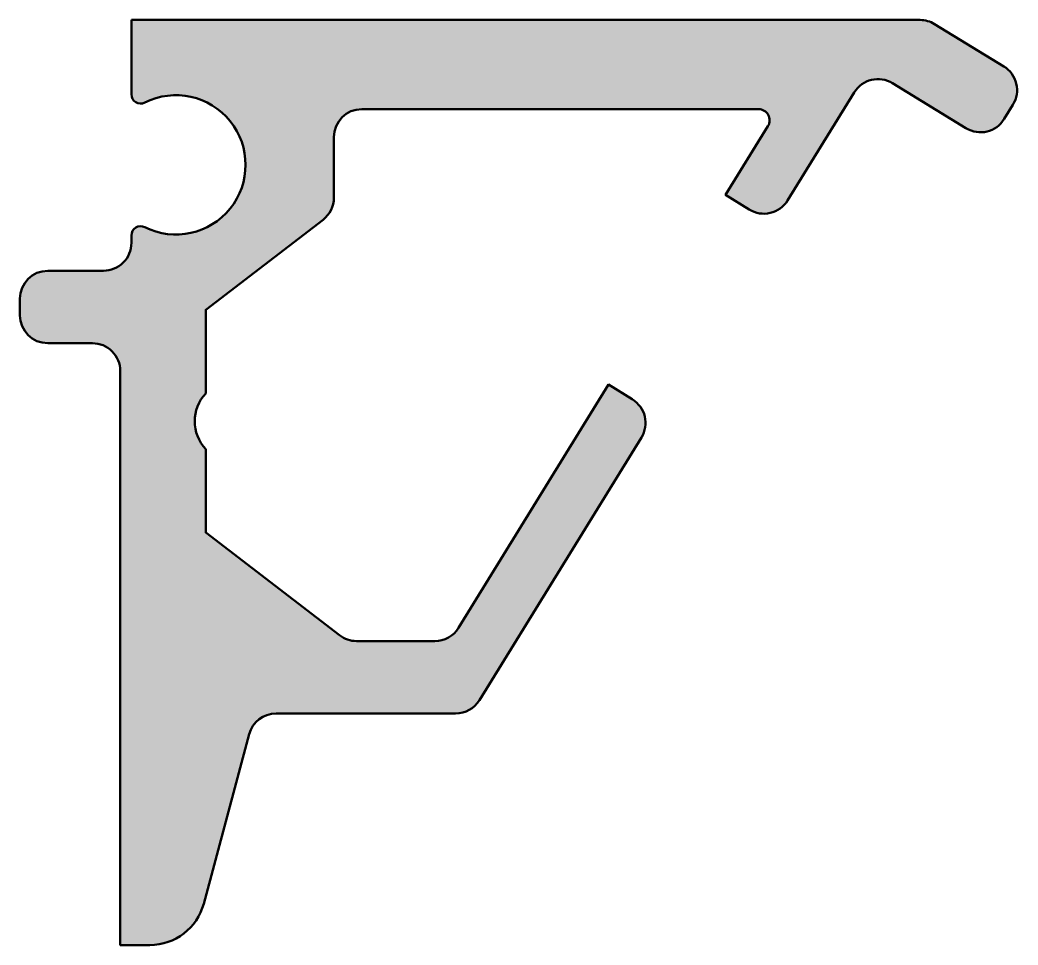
# Model space of a CAD drawing. Extents: x -1.8 to 16.1, y -16.7 to -0.1.
import ezdxf

# ---------------------------------------------------------------- set-up
doc = ezdxf.new("R2010")
doc.units = 0
doc.layers.add('0S-Alu contour', color=7, linetype='Continuous', lineweight=50)
doc.layers.add('0S-Alu hatch', color=252, linetype='Continuous', lineweight=25)

# ---------------------------------------------------------------- blocks, each defined once
blk = doc.blocks.new('343990__819AAAE8_8019_46A9_AF81_43653B7DA83F_')
at = {"layer": '0S-Alu hatch'}
h = blk.add_hatch(color=256, dxfattribs=at)
edge = h.paths.add_edge_path()
edge.add_line((0.2, -0.0998058184132307), (0.2, -1.43404019280991))
edge.add_arc((0.3657638460045582, -1.43404019280991), 0.1657638460045582, 180, 296.613158182254)
edge.add_ellipse((0.9999756786463807, -2.699805818425637), major_axis=(-1.249999999999876, 0), ratio=1, start_angle=63.38684181773152, end_angle=296.61315818226853, ccw=False)
edge.add_arc((0.3657563215786367, -3.965586461357744), 0.1657806429321579, 63.38684181776066, 180)
edge.add_line((0.1999756786464788, -3.965586461357744), (0.1999756786464786, -4.100242616249929))
edge.add_ellipse((-0.3000243213535223, -4.100242616249927), major_axis=(-0.500000000000001, 0), ratio=1, start_angle=89.99999999994787, end_angle=180, ccw=False)
edge.add_line((-0.3000243213539776, -4.600242616249929), (-1.300024321354034, -4.60024261624902))
edge.add_arc((-1.300024321353465, -5.100242616249076), 0.500000000000056, 90.00000000006511, 180)
edge.add_line((-1.800024321353521, -5.100242616249076), (-1.800024321353976, -5.400260926795884))
edge.add_arc((-1.300007764143901, -5.400244369586728), 0.500016557484207, 180.0018972533302, 269.9981027463618)
edge.add_line((-1.300024321353538, -5.900260926796803), (-0.5000365279295136, -5.900260926795892))
edge.add_ellipse((-0.5000365279290606, -6.400260926796748), major_axis=(-0.5000000000008562, 0), ratio=1, start_angle=180, end_angle=270.00000000005195, ccw=False)
edge.add_line((-3.65279282042e-05, -6.400260926796748), (-3.65279268408e-05, -16.69962538303979))
edge.add_line((-3.65279268408e-05, -16.69962538303979), (0.532428131129343, -16.69962538304047))
edge.add_arc((0.5324455527632964, -15.69962599084539), 0.9999993923468375, 269.9990018132957, 344.999938422027)
edge.add_line((1.498370513941332, -15.95844591679247), (2.313591703587739, -12.91600670199534))
edge.add_ellipse((2.796554535019018, -13.04541652950462), major_axis=(-0.5000000000000983, 0), ratio=1, start_angle=270.000043193422, end_angle=344.99996382163795, ccw=False)
edge.add_line((2.796554158085303, -12.54541652950466), (6.021482528877893, -12.54541409833625))
edge.add_arc((6.021482151944169, -12.04541409833627), 0.500000000000119, 270.0000431934231, 328.328761266301)
edge.add_line((6.447019540866177, -12.30793634621168), (9.35492908904002, -7.594338750709696))
edge.add_arc((8.929391700118002, -7.331816502834266), 0.5000000000001379, 328.3287612662995, 418.3287612662967)
edge.add_line((9.191913947993452, -6.906279113912261), (8.7663765590715, -6.643756866036923))
edge.add_line((8.7663765590715, -6.643756866036923), (6.074028968871961, -11.0079377035709))
edge.add_ellipse((5.648491579949977, -10.74541545569559), major_axis=(-0.5000000000000464, 0), ratio=1, start_angle=90.0000000000062, end_angle=148.3287612663091, ccw=False)
edge.add_line((5.648491579950031, -11.24541545569564), (4.241420066187356, -11.24541545569575))
edge.add_ellipse((4.241420066187363, -10.74541545569561), major_axis=(-0.5000000000001404, 0), ratio=1, start_angle=52.49999999999159, end_angle=89.9999999999992, ccw=False)
edge.add_line((3.937039351682857, -11.14209212584129), (1.536131847487194, -9.299811002230387))
edge.add_line((1.536131847487194, -9.299811002230387), (1.536131847486284, -7.799811002007102))
edge.add_ellipse((2.061131847487401, -7.299811002231066), major_axis=(-0.7249999998463506, 0), ratio=1, start_angle=-43.60281895982581, end_angle=43.602818959825925, ccw=False)
edge.add_line((1.536131847486285, -6.79981100245503), (1.53613184748674, -5.299811002233115))
edge.add_line((1.53613184748674, -5.299811002233115), (3.640536882595933, -3.68504422516075))
edge.add_arc((3.336156168092222, -3.288367555014574), 0.5000000000000479, 307.499999999902, 360)
edge.add_line((3.83615616809227, -3.288367555014574), (3.836156168092611, -2.199798063002092))
edge.add_ellipse((4.336156168092611, -2.199798063002092), major_axis=(-0.5, 0), ratio=1, start_angle=270, end_angle=360, ccw=False)
edge.add_line((4.336156168092611, -1.699798063002092), (11.45801954654844, -1.699798063002154))
edge.add_ellipse((11.45801954654844, -1.899798063002153), major_axis=(-0.1999999999999995, 0), ratio=1, start_angle=148.3287612663021, end_angle=269.99999999999955, ccw=False)
edge.add_line((11.6282345021172, -2.004806962152288), (10.86655454207466, -3.239457754661756))
edge.add_line((10.86655454207466, -3.239457754661756), (11.29209193099643, -3.501980002537028))
edge.add_arc((11.55461417887179, -3.076442613615189), 0.4999999999999462, 238.328761266296, 328.3287612663084)
edge.add_line((11.98015156779369, -3.338964861490453), (13.17724820704045, -1.398522166537932))
edge.add_ellipse((13.60278559596219, -1.661044414413186), major_axis=(-0.4999999999998021, 0), ratio=1, start_angle=238.52876126630701, end_angle=328.3287612662995, ccw=False)
edge.add_line((13.86382084177314, -1.234593244354743), (15.18234360595404, -2.041674894073751))
edge.add_arc((15.44337885176511, -1.615223724015115), 0.5000000000000262, 238.5287612663073, 328.5287612662955)
edge.add_line((15.86983002182369, -1.876258969826274), (16.02645116931015, -1.620388267791146))
edge.add_arc((15.59999999925156, -1.359353021979994), 0.5000000000000329, 328.528761266297, 418.5287612663073)
edge.add_line((15.86103524506263, -0.9329018519213526), (14.62015610150633, -0.1733466788976283))
edge.add_arc((14.35912085569519, -0.5997978489563798), 0.5000000000001595, 58.52876126630764, 90.00003224891066)
edge.add_line((14.35912057427036, -0.0997978489562996), (0.1999999999999993, -0.0998058184132307))
at = {"layer": '0S-Alu contour', "color": 7}
for points in [[(14.35912057427036, -0.0997978489562996), (0.2, -0.0998058184132307)], [(0.2, -0.0998058184132307), (0.2, -1.43404019280991)], [(15.86103524506263, -0.9329018519213526), (14.62015610150633, -0.1733466788976283)], [(13.86382084177314, -1.234593244354743), (15.18234360595404, -2.041674894073751)], [(11.98015156779369, -3.338964861490453), (13.17724820704045, -1.398522166537932)], [(4.336156168092611, -1.699798063002092), (11.45801954654844, -1.699798063002154)], [(15.86983002182369, -1.876258969826274), (16.02645116931015, -1.620388267791146)], [(11.6282345021172, -2.004806962152288), (10.86655454207466, -3.239457754661756), (11.29209193099643, -3.501980002537028)], [(3.83615616809227, -3.288367555014574), (3.836156168092611, -2.199798063002092)], [(1.536131847486285, -6.79981100245503), (1.53613184748674, -5.299811002233115), (3.640536882595933, -3.68504422516075)], [(0.1999756786464788, -3.965586461357744), (0.1999756786464786, -4.100242616249929)], [(-0.3000243213539776, -4.600242616249929), (-1.300024321354033, -4.60024261624902)], [(-1.800024321353521, -5.100242616249076), (-1.800024321353976, -5.400260926795884)], [(-1.300024321353538, -5.900260926796803), (-0.5000365279295136, -5.900260926795892)], [(-3.65279282042e-05, -6.400260926796748), (-3.65279268408e-05, -16.69962538303979), (0.532428131129343, -16.69962538304047)], [(9.191913947993452, -6.906279113912261), (8.7663765590715, -6.643756866036923), (6.074028968871961, -11.0079377035709)], [(6.447019540866177, -12.30793634621168), (9.35492908904002, -7.594338750709696)], [(3.937039351682857, -11.14209212584129), (1.536131847487194, -9.299811002230387), (1.536131847486284, -7.799811002007102)], [(5.648491579950031, -11.24541545569564), (4.241420066187356, -11.24541545569575)], [(2.796554158085303, -12.54541652950466), (6.021482528877893, -12.54541409833625)], [(1.498370513941332, -15.95844591679247), (2.313591703587739, -12.91600670199534)]]:
    blk.add_lwpolyline(points, dxfattribs=at)
for centre, radius, start, end in [((14.35912085569519, -0.5997978489563798), 0.5000000000001595, 58.52876126630764, 90.00003224891066), ((15.59999999925156, -1.359353021979994), 0.5000000000000329, 328.528761266297, 58.52876126630736), ((0.3657638460045582, -1.43404019280991), 0.1657638460045582, 180, 296.613158182254), ((15.44337885176511, -1.615223724015115), 0.5000000000000262, 238.5287612663073, 328.5287612662955), ((3.336156168092222, -3.288367555014574), 0.5000000000000479, 307.499999999902, 0), ((11.55461417887179, -3.076442613615189), 0.4999999999999462, 238.328761266296, 328.3287612663084), ((0.3657563215786367, -3.965586461357744), 0.1657806429321579, 63.38684181776066, 180), ((-1.300024321353465, -5.100242616249076), 0.500000000000056, 90.00000000006511, 180), ((-1.300007764143901, -5.400244369586728), 0.500016557484207, 180.0018972533302, 269.9981027463618), ((8.929391700118002, -7.331816502834266), 0.5000000000001379, 328.3287612662995, 58.32876126629678), ((6.021482151944169, -12.04541409833627), 0.500000000000119, 270.0000431934231, 328.328761266301), ((0.5324455527632964, -15.69962599084539), 0.9999993923468375, 269.9990018132957, 344.999938422027)]:
    blk.add_arc(centre, radius, start, end, dxfattribs=at)
at = {"layer": '0S-Alu contour', "color": 7, "extrusion": (0, 0, -1)}
for centre, radius, start, end in [((-13.60278559596219, -1.661044414413186), 0.4999999999998021, 31.67123873370047, 121.471238733693), ((-0.9999756786463807, -2.699805818425637), 1.249999999999877, 63.38684181773149, 296.6131581822685), ((-4.336156168092611, -2.199798063002092), 0.5, 0, 90), ((-11.45801954654844, -1.899798063002153), 0.1999999999999995, 90.00000000000048, 211.6712387336979), ((0.3000243213535223, -4.100242616249927), 0.500000000000001, 180, 270.0000000000522), ((0.5000365279290606, -6.400260926796748), 0.5000000000008562, 89.99999999994807, 180), ((-2.061131847487401, -7.299811002231066), 0.7249999998463506, 316.3971810401741, 43.60281895982594), ((-5.648491579949977, -10.74541545569559), 0.5000000000000464, 211.671238733691, 269.9999999999938), ((-4.241420066187363, -10.74541545569561), 0.5000000000001404, 270.0000000000008, 307.5000000000085), ((-2.796554535019018, -13.04541652950462), 0.5000000000000983, 15.00003617836208, 89.99995680657796)]:
    blk.add_arc(centre, radius, start, end, dxfattribs=at)
blk = doc.blocks.new('343990__50A84B6B_57AC_4745_9A0D_615BF5C45FCE_')
at = {"layer": '0S-Alu contour', "color": 7}
blk.add_blockref('343990__819AAAE8_8019_46A9_AF81_43653B7DA83F_', (0, 0), dxfattribs=at)

msp = doc.modelspace()

# ---------------------------------------------------------------- block references
at = {"layer": '0S-Alu contour', "color": 7}
msp.add_blockref('343990__50A84B6B_57AC_4745_9A0D_615BF5C45FCE_', (0, 0), dxfattribs=at)

doc.saveas('drawing.dxf')
